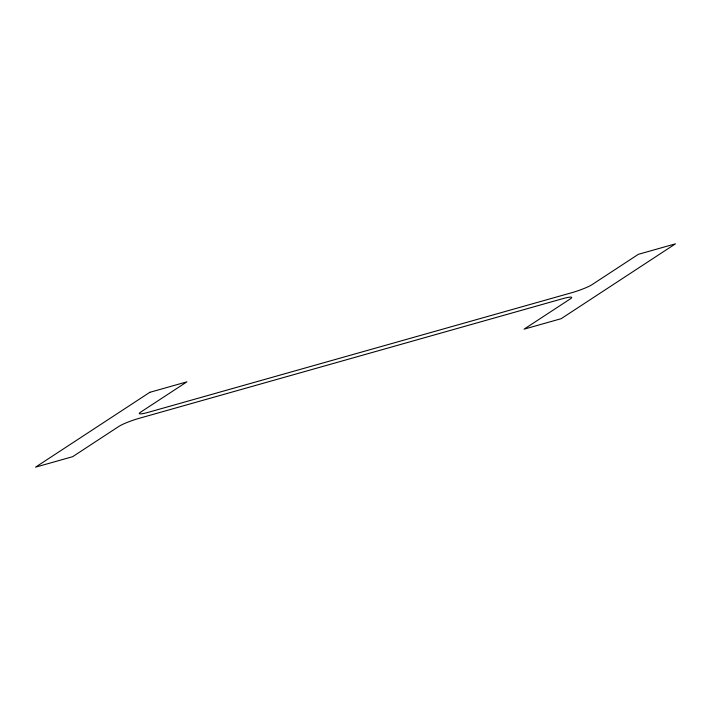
<?xml version="1.0" encoding="UTF-8"?>
<svg xmlns="http://www.w3.org/2000/svg" width="711" height="711" viewBox="0 0 711 711"><rect width="100%" height="100%" fill="white"/><g stroke="black" fill="none" stroke-linecap="round" stroke-linejoin="round"><path stroke-width="1.07" d="M149.834 392.312L35.55 467.163L72.646 456.684L118.95 426.36A16.255 2.009 -19.3 0 1 139.223 418.299L562.597 298.709A16.255 2.009 -19.3 0 1 570.373 298.842L524.069 329.166L561.166 318.688L675.45 243.837L638.354 254.316L592.05 284.64A16.255 2.009 -19.3 0 1 571.777 292.701L148.403 412.291A16.255 2.009 -19.3 0 1 140.627 412.158L186.931 381.834L149.834 392.312"/></g></svg>
